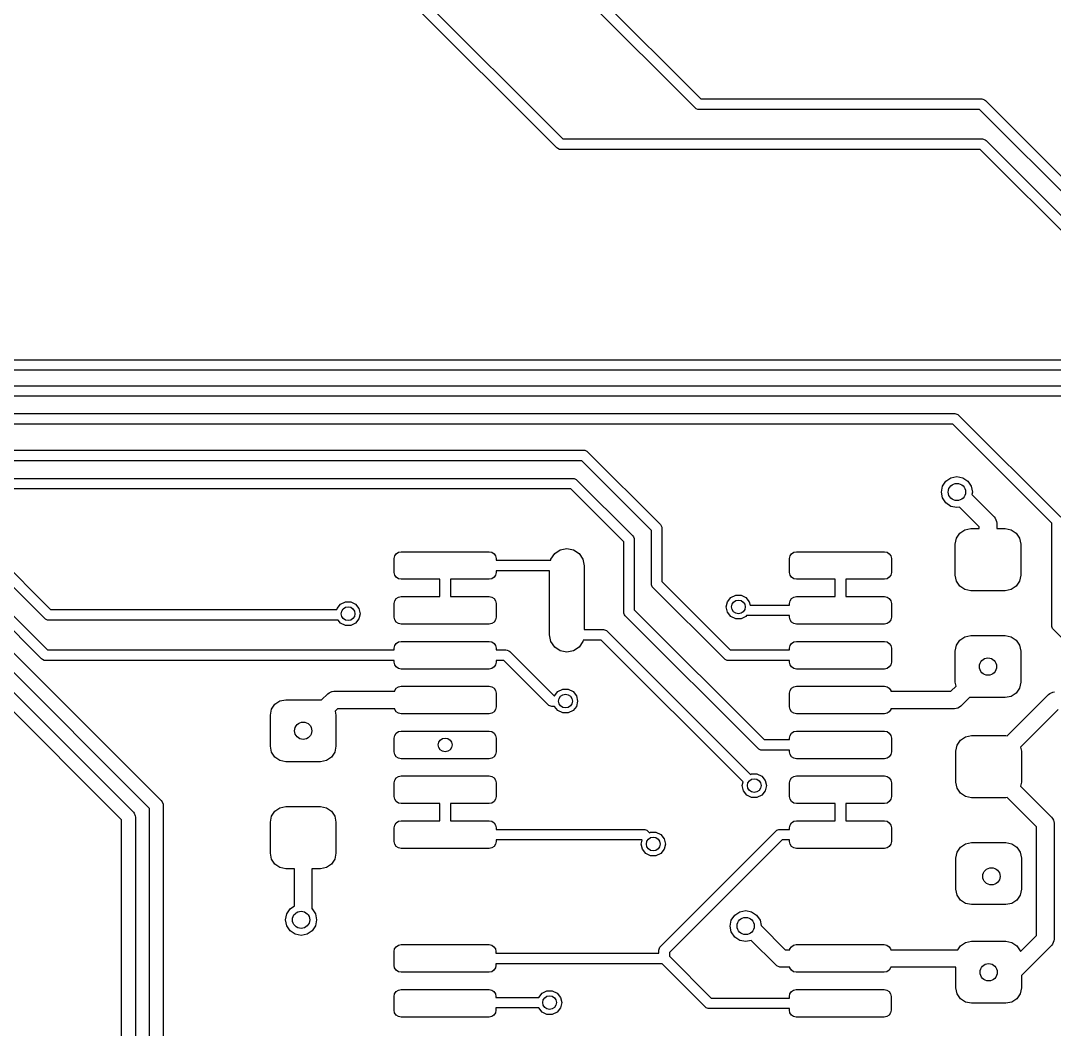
# Model space of a CAD drawing. Extents: x 0.05 to 3.89, y 0.04 to 4.21.
# Drawn here: x 1.505 to 2.095, y 2.528 to 3.104 of the extents above; entities that cross this region are included whole.
import ezdxf

# ---------------------------------------------------------------- set-up
doc = ezdxf.new("R2010")
doc.units = 0
doc.header["$MEASUREMENT"] = 0
doc.layers.add('BLACK', color=7, linetype='CONTINUOUS')

msp = doc.modelspace()

# ---------------------------------------------------------------- linework, layer by layer
at = {"layer": 'BLACK', "linetype": 'CONTINUOUS'}
for p, q in [((1.51795, 3.33275), (1.81463, 3.03607)), ((1.81126, 3.03095), (1.51308, 3.32913)), ((1.83371, 3.11857), (1.89337, 3.05891)), ((1.89, 3.05378), (1.82859, 3.1152)), ((1.23171, 3.05836), (1.5225, 2.76757)), ((1.89046, 3.05341), (1.89, 3.05378)), ((1.89337, 3.05891), (2.0535, 3.05891)), ((2.0535, 3.05891), (2.05408, 3.05885)), ((2.05408, 3.05885), (2.05516, 3.0584)), ((2.05516, 3.0584), (2.05562, 3.05803)), ((2.05562, 3.05803), (2.23348, 2.88017)), ((1.51914, 2.76245), (1.22835, 3.05324)), ((1.89074, 3.05329), (1.89046, 3.05341)), ((1.89154, 3.05296), (1.89074, 3.05329)), ((1.89213, 3.05291), (1.89154, 3.05296)), ((2.05225, 3.05291), (1.89213, 3.05291)), ((2.23011, 2.87504), (2.05225, 3.05291)), ((1.22278, 3.04248), (1.52073, 2.74454)), ((1.51737, 2.73941), (1.21942, 3.03736)), ((1.81463, 3.03607), (2.05388, 3.03607)), ((2.05388, 3.03607), (2.05447, 3.03601)), ((2.05447, 3.03601), (2.05555, 3.03557)), ((1.81172, 3.03058), (1.81126, 3.03095)), ((1.8128, 3.03013), (1.81172, 3.03058)), ((1.81339, 3.03007), (1.8128, 3.03013)), ((2.05264, 3.03007), (1.81339, 3.03007)), ((2.25448, 2.82823), (2.05264, 3.03007)), ((2.05555, 3.03557), (2.056, 3.03519)), ((2.056, 3.03519), (2.2596, 2.83159)), ((1.21687, 3.02727), (1.58559, 2.65856)), ((1.57887, 2.65414), (1.21246, 3.02055)), ((1.21029, 3.0114), (1.56971, 2.65198)), ((1.56299, 2.64757), (1.20588, 3.00468)), ((1.49776, 2.91013), (2.15879, 2.91013)), ((2.15755, 2.90413), (1.49651, 2.90413)), ((1.4916, 2.89525), (2.15263, 2.89525)), ((2.15139, 2.88925), (1.49035, 2.88925)), ((1.48502, 2.87938), (2.03819, 2.87938)), ((2.03819, 2.87938), (2.03877, 2.87932)), ((2.03877, 2.87932), (2.03986, 2.87887)), ((2.03986, 2.87887), (2.04031, 2.8785)), ((2.04031, 2.8785), (2.09858, 2.82023)), ((2.03695, 2.87338), (1.48378, 2.87338)), ((2.09346, 2.81687), (2.03695, 2.87338)), ((1.48353, 2.85851), (1.8266, 2.85851)), ((1.8266, 2.85851), (1.82719, 2.85845)), ((1.82719, 2.85845), (1.82827, 2.85801)), ((1.82827, 2.85801), (1.82872, 2.85763)), ((1.82872, 2.85763), (1.87023, 2.81612)), ((1.82536, 2.85251), (1.48228, 2.85251)), ((1.86511, 2.81276), (1.82536, 2.85251)), ((1.47486, 2.84237), (1.82047, 2.84237)), ((1.82047, 2.84237), (1.82106, 2.84231)), ((1.82106, 2.84231), (1.82214, 2.84186)), ((1.82214, 2.84186), (1.82259, 2.84149)), ((1.82259, 2.84149), (1.85448, 2.8096)), ((2.03311, 2.84091), (2.03598, 2.84283)), ((2.03598, 2.84283), (2.03937, 2.8435)), ((2.03937, 2.8435), (2.04276, 2.84283)), ((2.04276, 2.84283), (2.04563, 2.84091)), ((1.81923, 2.83637), (1.47362, 2.83637)), ((1.84936, 2.80624), (1.81923, 2.83637)), ((2.03051, 2.83465), (2.03119, 2.83804)), ((2.03119, 2.83804), (2.03311, 2.84091)), ((2.04563, 2.84091), (2.04755, 2.83804)), ((2.04755, 2.83804), (2.04823, 2.83465)), ((2.03119, 2.83126), (2.03051, 2.83465)), ((2.03311, 2.82838), (2.03119, 2.83126)), ((2.04823, 2.83465), (2.04793, 2.83316)), ((2.04793, 2.83316), (2.06062, 2.82046)), ((2.03598, 2.82646), (2.03311, 2.82838)), ((2.03937, 2.82579), (2.03598, 2.82646)), ((2.04086, 2.82608), (2.03937, 2.82579)), ((2.05209, 2.81486), (2.04086, 2.82608)), ((2.06062, 2.82046), (2.06124, 2.81971)), ((2.06124, 2.81971), (2.06124, 2.81971)), ((2.06124, 2.81971), (2.06199, 2.8179)), ((2.06199, 2.8179), (2.06209, 2.81693)), ((1.86511, 2.78228), (1.86511, 2.81276)), ((1.87023, 2.81612), (1.8706, 2.81567)), ((1.8706, 2.81567), (1.8706, 2.81567)), ((1.8706, 2.81567), (1.87105, 2.81459)), ((1.87105, 2.81459), (1.87111, 2.814)), ((1.87111, 2.814), (1.87111, 2.78353)), ((2.04098, 2.81119), (2.04385, 2.81311)), ((2.04385, 2.81311), (2.04724, 2.81378)), ((2.04724, 2.81378), (2.05209, 2.81378)), ((2.05209, 2.81378), (2.05209, 2.81486)), ((2.06209, 2.81693), (2.06209, 2.81378)), ((2.06209, 2.81378), (2.06693, 2.81378)), ((2.06693, 2.81378), (2.07032, 2.81311)), ((2.07032, 2.81311), (2.07319, 2.81119)), ((2.09346, 2.75846), (2.09346, 2.81687)), ((1.84936, 2.76614), (1.84936, 2.80624)), ((1.85448, 2.8096), (1.85486, 2.80915)), ((1.85486, 2.80915), (1.8553, 2.80807)), ((1.8553, 2.80807), (1.85536, 2.80748)), ((1.85536, 2.80748), (1.85536, 2.76738)), ((2.03839, 2.80492), (2.03906, 2.80831)), ((2.03906, 2.80831), (2.04098, 2.81119)), ((2.07319, 2.81119), (2.07511, 2.80831)), ((2.07511, 2.80831), (2.07579, 2.80492)), ((1.71966, 2.79944), (1.72093, 2.80029)), ((1.72093, 2.80029), (1.72244, 2.80059)), ((1.72244, 2.80059), (1.77264, 2.80059)), ((1.77264, 2.80059), (1.77414, 2.80029)), ((1.77414, 2.80029), (1.77542, 2.79944)), ((1.80997, 2.79948), (1.81316, 2.80161)), ((1.81316, 2.80161), (1.81693, 2.80236)), ((1.81693, 2.80236), (1.8207, 2.80161)), ((1.8207, 2.80161), (1.82389, 2.79948)), ((1.94505, 2.79944), (1.94633, 2.80029)), ((1.94633, 2.80029), (1.94783, 2.80059)), ((1.94783, 2.80059), (1.99803, 2.80059)), ((1.99803, 2.80059), (1.99954, 2.80029)), ((1.99954, 2.80029), (2.00082, 2.79944)), ((2.03839, 2.7872), (2.03839, 2.80492)), ((2.07579, 2.80492), (2.07579, 2.7872)), ((1.7185, 2.79665), (1.7188, 2.79816)), ((1.7185, 2.78878), (1.7185, 2.79665)), ((1.7188, 2.79816), (1.71966, 2.79944)), ((1.77542, 2.79944), (1.77628, 2.79816)), ((1.77628, 2.79816), (1.77657, 2.79665)), ((1.77657, 2.79665), (1.77657, 2.79572)), ((1.77657, 2.79572), (1.80772, 2.79572)), ((1.80772, 2.79572), (1.80784, 2.79629)), ((1.80784, 2.79629), (1.80997, 2.79948)), ((1.82389, 2.79948), (1.82602, 2.79629)), ((1.82602, 2.79629), (1.82677, 2.79252)), ((1.9439, 2.79665), (1.9442, 2.79816)), ((1.9439, 2.78878), (1.9439, 2.79665)), ((1.9442, 2.79816), (1.94505, 2.79944)), ((2.00082, 2.79944), (2.00167, 2.79816)), ((2.00167, 2.79816), (2.00197, 2.79665)), ((2.00197, 2.79665), (2.00197, 2.78878)), ((1.7188, 2.78727), (1.7185, 2.78878)), ((1.77657, 2.78878), (1.77628, 2.78727)), ((1.80709, 2.78972), (1.77657, 2.78972)), ((1.77657, 2.78972), (1.77657, 2.78878)), ((1.80709, 2.75315), (1.80709, 2.78972)), ((1.82677, 2.79252), (1.82677, 2.75615)), ((1.9442, 2.78727), (1.9439, 2.78878)), ((2.00197, 2.78878), (2.00167, 2.78727)), ((1.71966, 2.786), (1.7188, 2.78727)), ((1.72093, 2.78514), (1.71966, 2.786)), ((1.72244, 2.78484), (1.72093, 2.78514)), ((1.74454, 2.78484), (1.72244, 2.78484)), ((1.74454, 2.775), (1.74454, 2.78484)), ((1.77264, 2.78484), (1.75054, 2.78484)), ((1.75054, 2.78484), (1.75054, 2.775)), ((1.77414, 2.78514), (1.77264, 2.78484)), ((1.77542, 2.786), (1.77414, 2.78514)), ((1.77628, 2.78727), (1.77542, 2.786)), ((1.87111, 2.78353), (1.9101, 2.74454)), ((1.94505, 2.786), (1.9442, 2.78727)), ((1.94633, 2.78514), (1.94505, 2.786)), ((1.94783, 2.78484), (1.94633, 2.78514)), ((1.96993, 2.78484), (1.94783, 2.78484)), ((1.96993, 2.775), (1.96993, 2.78484)), ((1.99803, 2.78484), (1.97593, 2.78484)), ((1.97593, 2.78484), (1.97593, 2.775)), ((1.99954, 2.78514), (1.99803, 2.78484)), ((2.00082, 2.786), (1.99954, 2.78514)), ((2.00167, 2.78727), (2.00082, 2.786)), ((2.03906, 2.78381), (2.03839, 2.7872)), ((2.04098, 2.78094), (2.03906, 2.78381)), ((2.07511, 2.78381), (2.07319, 2.78094)), ((2.07579, 2.7872), (2.07511, 2.78381)), ((1.86517, 2.7817), (1.86511, 2.78228)), ((1.86562, 2.78062), (1.86517, 2.7817)), ((1.86599, 2.78016), (1.86562, 2.78062)), ((1.90674, 2.73941), (1.86599, 2.78016)), ((2.04385, 2.77902), (2.04098, 2.78094)), ((2.04724, 2.77835), (2.04385, 2.77902)), ((2.06693, 2.77835), (2.04724, 2.77835)), ((2.07032, 2.77902), (2.06693, 2.77835)), ((2.07319, 2.78094), (2.07032, 2.77902)), ((1.68783, 2.77061), (1.69059, 2.77194)), ((1.69059, 2.77194), (1.69366, 2.77194)), ((1.69366, 2.77194), (1.69642, 2.77061)), ((1.7185, 2.77106), (1.7188, 2.77257)), ((1.7185, 2.76319), (1.7185, 2.77106)), ((1.7188, 2.77257), (1.71966, 2.77385)), ((1.71966, 2.77385), (1.72093, 2.7747)), ((1.72093, 2.7747), (1.72244, 2.775)), ((1.72244, 2.775), (1.74454, 2.775)), ((1.75054, 2.775), (1.77264, 2.775)), ((1.77264, 2.775), (1.77414, 2.7747)), ((1.77414, 2.7747), (1.77542, 2.77385)), ((1.77542, 2.77385), (1.77628, 2.77257)), ((1.77628, 2.77257), (1.77657, 2.77106)), ((1.77657, 2.77106), (1.77657, 2.76319)), ((1.90785, 2.76907), (1.90853, 2.77205)), ((1.90853, 2.77205), (1.91044, 2.77445)), ((1.91044, 2.77445), (1.9132, 2.77578)), ((1.9132, 2.77578), (1.91627, 2.77578)), ((1.91627, 2.77578), (1.91903, 2.77445)), ((1.91903, 2.77445), (1.92094, 2.77205)), ((1.92094, 2.77205), (1.92138, 2.77013)), ((1.9439, 2.77106), (1.9442, 2.77257)), ((1.9439, 2.77013), (1.9439, 2.77106)), ((1.9442, 2.77257), (1.94505, 2.77385)), ((1.94505, 2.77385), (1.94633, 2.7747)), ((1.94633, 2.7747), (1.94783, 2.775)), ((1.94783, 2.775), (1.96993, 2.775)), ((1.97593, 2.775), (1.99803, 2.775)), ((1.99803, 2.775), (1.99954, 2.7747)), ((1.99954, 2.7747), (2.00082, 2.77385)), ((2.00082, 2.77385), (2.00167, 2.77257)), ((2.00167, 2.77257), (2.00197, 2.77106)), ((2.00197, 2.77106), (2.00197, 2.76319)), ((1.5225, 2.76757), (1.68577, 2.76757)), ((1.68577, 2.76757), (1.68592, 2.76821)), ((1.68592, 2.76821), (1.68783, 2.77061)), ((1.69642, 2.77061), (1.69833, 2.76821)), ((1.69833, 2.76821), (1.69902, 2.76522)), ((1.69902, 2.76522), (1.69833, 2.76223)), ((1.84942, 2.76556), (1.84936, 2.76614)), ((1.84987, 2.76448), (1.84942, 2.76556)), ((1.85536, 2.76738), (1.92939, 2.69335)), ((1.90853, 2.76608), (1.90785, 2.76907)), ((1.91044, 2.76368), (1.90853, 2.76608)), ((1.92138, 2.77013), (1.9439, 2.77013)), ((1.51959, 2.76207), (1.51914, 2.76245)), ((1.52067, 2.76162), (1.51959, 2.76207)), ((1.52126, 2.76157), (1.52067, 2.76162)), ((1.68645, 2.76157), (1.52126, 2.76157)), ((1.68783, 2.75983), (1.68645, 2.76157)), ((1.69059, 2.7585), (1.68783, 2.75983)), ((1.69642, 2.75983), (1.69366, 2.7585)), ((1.69833, 2.76223), (1.69642, 2.75983)), ((1.7188, 2.76168), (1.7185, 2.76319)), ((1.71966, 2.76041), (1.7188, 2.76168)), ((1.72093, 2.75955), (1.71966, 2.76041)), ((1.72244, 2.75925), (1.72093, 2.75955)), ((1.77264, 2.75925), (1.72244, 2.75925)), ((1.77414, 2.75955), (1.77264, 2.75925)), ((1.77542, 2.76041), (1.77414, 2.75955)), ((1.77628, 2.76168), (1.77542, 2.76041)), ((1.77657, 2.76319), (1.77628, 2.76168)), ((1.85024, 2.76402), (1.84987, 2.76448)), ((1.92603, 2.68823), (1.85024, 2.76402)), ((1.9132, 2.76235), (1.91044, 2.76368)), ((1.91627, 2.76235), (1.9132, 2.76235)), ((1.91903, 2.76368), (1.91627, 2.76235)), ((1.91939, 2.76413), (1.91903, 2.76368)), ((1.9439, 2.76413), (1.91939, 2.76413)), ((1.9439, 2.76319), (1.9439, 2.76413)), ((1.9442, 2.76168), (1.9439, 2.76319)), ((1.94505, 2.76041), (1.9442, 2.76168)), ((1.94633, 2.75955), (1.94505, 2.76041)), ((1.94783, 2.75925), (1.94633, 2.75955)), ((1.99803, 2.75925), (1.94783, 2.75925)), ((1.99954, 2.75955), (1.99803, 2.75925)), ((2.00082, 2.76041), (1.99954, 2.75955)), ((2.00167, 2.76168), (2.00082, 2.76041)), ((2.00197, 2.76319), (2.00167, 2.76168)), ((1.69366, 2.7585), (1.69059, 2.7585)), ((1.80784, 2.74938), (1.80709, 2.75315)), ((1.82677, 2.75615), (1.83779, 2.75615)), ((1.83779, 2.75615), (1.83838, 2.75609)), ((1.83838, 2.75609), (1.83946, 2.75564)), ((1.83946, 2.75564), (1.83991, 2.75527)), ((1.83991, 2.75527), (1.92164, 2.67355)), ((2.09351, 2.75788), (2.09346, 2.75846)), ((2.09396, 2.7568), (2.09351, 2.75788)), ((2.09434, 2.75634), (2.09396, 2.7568)), ((2.11166, 2.73902), (2.09434, 2.75634)), ((1.7188, 2.74698), (1.71966, 2.74826)), ((1.71966, 2.74826), (1.72093, 2.74911)), ((1.72093, 2.74911), (1.72244, 2.74941)), ((1.72244, 2.74941), (1.77264, 2.74941)), ((1.77264, 2.74941), (1.77414, 2.74911)), ((1.77414, 2.74911), (1.77542, 2.74826)), ((1.77542, 2.74826), (1.77628, 2.74698)), ((1.80997, 2.74619), (1.80784, 2.74938)), ((1.82602, 2.74938), (1.82389, 2.74619)), ((1.82617, 2.75015), (1.82602, 2.74938)), ((1.83655, 2.75015), (1.82617, 2.75015)), ((1.91741, 2.66929), (1.83655, 2.75015)), ((1.9442, 2.74698), (1.94505, 2.74826)), ((1.94505, 2.74826), (1.94633, 2.74911)), ((1.94633, 2.74911), (1.94783, 2.74941)), ((1.94783, 2.74941), (1.99803, 2.74941)), ((1.99803, 2.74941), (1.99954, 2.74911)), ((1.99954, 2.74911), (2.00082, 2.74826)), ((2.00082, 2.74826), (2.00167, 2.74698)), ((2.03839, 2.7439), (2.03906, 2.74729)), ((2.03906, 2.74729), (2.04098, 2.75016)), ((2.04098, 2.75016), (2.04385, 2.75208)), ((2.04385, 2.75208), (2.04724, 2.75276)), ((2.04724, 2.75276), (2.06693, 2.75276)), ((2.06693, 2.75276), (2.07032, 2.75208)), ((2.07032, 2.75208), (2.07319, 2.75016)), ((2.07319, 2.75016), (2.07511, 2.74729)), ((2.07511, 2.74729), (2.07579, 2.7439)), ((1.52073, 2.74454), (1.7185, 2.74454)), ((1.7185, 2.74547), (1.7188, 2.74698)), ((1.7185, 2.74454), (1.7185, 2.74547)), ((1.77628, 2.74698), (1.77657, 2.74547)), ((1.77657, 2.74547), (1.77657, 2.74454)), ((1.77657, 2.74454), (1.78219, 2.74454)), ((1.78219, 2.74454), (1.78278, 2.74448)), ((1.78278, 2.74448), (1.78386, 2.74403)), ((1.78386, 2.74403), (1.78432, 2.74366)), ((1.78432, 2.74366), (1.80962, 2.71835)), ((1.81316, 2.74406), (1.80997, 2.74619)), ((1.81693, 2.74331), (1.81316, 2.74406)), ((1.8207, 2.74406), (1.81693, 2.74331)), ((1.82389, 2.74619), (1.8207, 2.74406)), ((1.9101, 2.74454), (1.9439, 2.74454)), ((1.9439, 2.74547), (1.9442, 2.74698)), ((1.9439, 2.74454), (1.9439, 2.74547)), ((2.00167, 2.74698), (2.00197, 2.74547)), ((2.00197, 2.74547), (2.00197, 2.7376)), ((2.03839, 2.72618), (2.03839, 2.7439)), ((2.07579, 2.7439), (2.07579, 2.72618)), ((1.51782, 2.73904), (1.51737, 2.73941)), ((1.5189, 2.73859), (1.51782, 2.73904)), ((1.51949, 2.73854), (1.5189, 2.73859)), ((1.7185, 2.73854), (1.51949, 2.73854)), ((1.7185, 2.7376), (1.7185, 2.73854)), ((1.7188, 2.73609), (1.7185, 2.7376)), ((1.71966, 2.73481), (1.7188, 2.73609)), ((1.77628, 2.73609), (1.77542, 2.73481)), ((1.77657, 2.7376), (1.77628, 2.73609)), ((1.78095, 2.73854), (1.77657, 2.73854)), ((1.77657, 2.73854), (1.77657, 2.7376)), ((1.80625, 2.71323), (1.78095, 2.73854)), ((1.90719, 2.73904), (1.90674, 2.73941)), ((1.90827, 2.73859), (1.90719, 2.73904)), ((1.90886, 2.73854), (1.90827, 2.73859)), ((1.9439, 2.73854), (1.90886, 2.73854)), ((1.9439, 2.7376), (1.9439, 2.73854)), ((1.9442, 2.73609), (1.9439, 2.7376)), ((1.94505, 2.73481), (1.9442, 2.73609)), ((2.00167, 2.73609), (2.00082, 2.73481)), ((2.00197, 2.7376), (2.00167, 2.73609)), ((1.72093, 2.73396), (1.71966, 2.73481)), ((1.72244, 2.73366), (1.72093, 2.73396)), ((1.77264, 2.73366), (1.72244, 2.73366)), ((1.77414, 2.73396), (1.77264, 2.73366)), ((1.77542, 2.73481), (1.77414, 2.73396)), ((1.94633, 2.73396), (1.94505, 2.73481)), ((1.94783, 2.73366), (1.94633, 2.73396)), ((1.99803, 2.73366), (1.94783, 2.73366)), ((1.99954, 2.73396), (1.99803, 2.73366)), ((2.00082, 2.73481), (1.99954, 2.73396)), ((1.71966, 2.72267), (1.72093, 2.72352)), ((1.72093, 2.72352), (1.72244, 2.72382)), ((1.72244, 2.72382), (1.77264, 2.72382)), ((1.77264, 2.72382), (1.77414, 2.72352)), ((1.77414, 2.72352), (1.77542, 2.72267)), ((1.94505, 2.72267), (1.94633, 2.72352)), ((1.94633, 2.72352), (1.94783, 2.72382)), ((1.94783, 2.72382), (1.99803, 2.72382)), ((1.99803, 2.72382), (1.99954, 2.72352)), ((1.99954, 2.72352), (2.00082, 2.72267)), ((2.03592, 2.72094), (2.03885, 2.72387)), ((2.03885, 2.72387), (2.03839, 2.72618)), ((2.07579, 2.72618), (2.07511, 2.72279)), ((1.67705, 2.71601), (1.68052, 2.71948)), ((1.68052, 2.71948), (1.68128, 2.7201)), ((1.68128, 2.7201), (1.68282, 2.72074)), ((1.68128, 2.7201), (1.68128, 2.7201)), ((1.68282, 2.72074), (1.68308, 2.72085)), ((1.68308, 2.72085), (1.68406, 2.72094)), ((1.68308, 2.72085), (1.68308, 2.72085)), ((1.68406, 2.72094), (1.71872, 2.72094)), ((1.71872, 2.72094), (1.7188, 2.72139)), ((1.7188, 2.72139), (1.71966, 2.72267)), ((1.77542, 2.72267), (1.77628, 2.72139)), ((1.77628, 2.72139), (1.77657, 2.71988)), ((1.77657, 2.71988), (1.77657, 2.71201)), ((1.80962, 2.71835), (1.80994, 2.71835)), ((1.80994, 2.71835), (1.81185, 2.72074)), ((1.81185, 2.72074), (1.81461, 2.72207)), ((1.81461, 2.72207), (1.81767, 2.72207)), ((1.81767, 2.72207), (1.82044, 2.72074)), ((1.82044, 2.72074), (1.82235, 2.71834)), ((1.82235, 2.71834), (1.82303, 2.71535)), ((1.9439, 2.71988), (1.9442, 2.72139)), ((1.9439, 2.71201), (1.9439, 2.71988)), ((1.9442, 2.72139), (1.94505, 2.72267)), ((2.00082, 2.72267), (2.00167, 2.72139)), ((2.00167, 2.72139), (2.00176, 2.72094)), ((2.00176, 2.72094), (2.03592, 2.72094)), ((2.07032, 2.718), (2.06693, 2.71732)), ((2.06799, 2.69554), (2.09154, 2.71909)), ((2.07319, 2.71992), (2.07032, 2.718)), ((2.07511, 2.72279), (2.07319, 2.71992)), ((2.09154, 2.71909), (2.0923, 2.71971)), ((2.0923, 2.71971), (2.0941, 2.72046)), ((2.0941, 2.72046), (2.09508, 2.72055)), ((2.0941, 2.72046), (2.0941, 2.72046)), ((1.64851, 2.71067), (1.65043, 2.71355)), ((1.65043, 2.71355), (1.6533, 2.71547)), ((1.6533, 2.71547), (1.65669, 2.71614)), ((1.65669, 2.71614), (1.67638, 2.71614)), ((1.67638, 2.71614), (1.67705, 2.71601)), ((1.77657, 2.71201), (1.77628, 2.7105)), ((1.80671, 2.71286), (1.80625, 2.71323)), ((1.80779, 2.71241), (1.80671, 2.71286)), ((1.80838, 2.71235), (1.80779, 2.71241)), ((1.80994, 2.71235), (1.80838, 2.71235)), ((1.81185, 2.70997), (1.80994, 2.71235)), ((1.82235, 2.71236), (1.82044, 2.70997)), ((1.82303, 2.71535), (1.82235, 2.71236)), ((1.9442, 2.7105), (1.9439, 2.71201)), ((2.04077, 2.71179), (2.03982, 2.71139)), ((2.04153, 2.71241), (2.04077, 2.71179)), ((2.04077, 2.71179), (2.04077, 2.71179)), ((2.04657, 2.71746), (2.04153, 2.71241)), ((2.04724, 2.71732), (2.04657, 2.71746)), ((2.06693, 2.71732), (2.04724, 2.71732)), ((1.64783, 2.70728), (1.64851, 2.71067)), ((1.64783, 2.68957), (1.64783, 2.70728)), ((1.68613, 2.71094), (1.68478, 2.7096)), ((1.68478, 2.7096), (1.68524, 2.70728)), ((1.68524, 2.70728), (1.68524, 2.68957)), ((1.71872, 2.71094), (1.68613, 2.71094)), ((1.7188, 2.7105), (1.71872, 2.71094)), ((1.71966, 2.70922), (1.7188, 2.7105)), ((1.72093, 2.70837), (1.71966, 2.70922)), ((1.72244, 2.70807), (1.72093, 2.70837)), ((1.77264, 2.70807), (1.72244, 2.70807)), ((1.77414, 2.70837), (1.77264, 2.70807)), ((1.77542, 2.70922), (1.77414, 2.70837)), ((1.77628, 2.7105), (1.77542, 2.70922)), ((1.81461, 2.70864), (1.81185, 2.70997)), ((1.81767, 2.70864), (1.81461, 2.70864)), ((1.82044, 2.70997), (1.81767, 2.70864)), ((1.94505, 2.70922), (1.9442, 2.7105)), ((1.94633, 2.70837), (1.94505, 2.70922)), ((1.94783, 2.70807), (1.94633, 2.70837)), ((1.99803, 2.70807), (1.94783, 2.70807)), ((1.99954, 2.70837), (1.99803, 2.70807)), ((2.00082, 2.70922), (1.99954, 2.70837)), ((2.00167, 2.7105), (2.00082, 2.70922)), ((2.00176, 2.71094), (2.00167, 2.7105)), ((2.03799, 2.71094), (2.00176, 2.71094)), ((2.03897, 2.71104), (2.03799, 2.71094)), ((2.03982, 2.71139), (2.03897, 2.71104)), ((2.03897, 2.71104), (2.03897, 2.71104)), ((2.09715, 2.71055), (2.07572, 2.68912)), ((1.7185, 2.69429), (1.7188, 2.6958)), ((1.7185, 2.68642), (1.7185, 2.69429)), ((1.7188, 2.6958), (1.71966, 2.69708)), ((1.71966, 2.69708), (1.72093, 2.69793)), ((1.72093, 2.69793), (1.72244, 2.69823)), ((1.72244, 2.69823), (1.77264, 2.69823)), ((1.77264, 2.69823), (1.77414, 2.69793)), ((1.77414, 2.69793), (1.77542, 2.69708)), ((1.77542, 2.69708), (1.77628, 2.6958)), ((1.77628, 2.6958), (1.77657, 2.69429)), ((1.77657, 2.69429), (1.77657, 2.68642)), ((1.9439, 2.69429), (1.9442, 2.6958)), ((1.9439, 2.69335), (1.9439, 2.69429)), ((1.9442, 2.6958), (1.94505, 2.69708)), ((1.94505, 2.69708), (1.94633, 2.69793)), ((1.94633, 2.69793), (1.94783, 2.69823)), ((1.94783, 2.69823), (1.99803, 2.69823)), ((1.99803, 2.69823), (1.99954, 2.69793)), ((1.99954, 2.69793), (2.00082, 2.69708)), ((2.00082, 2.69708), (2.00167, 2.6958)), ((2.00167, 2.6958), (2.00197, 2.69429)), ((2.00197, 2.69429), (2.00197, 2.68642)), ((2.04137, 2.69307), (2.04425, 2.695)), ((2.04425, 2.695), (2.04764, 2.69567)), ((2.04764, 2.69567), (2.06732, 2.69567)), ((2.06732, 2.69567), (2.06799, 2.69554)), ((1.64851, 2.68618), (1.64783, 2.68957)), ((1.68524, 2.68957), (1.68456, 2.68618)), ((1.92648, 2.68786), (1.92603, 2.68823)), ((1.92939, 2.69335), (1.9439, 2.69335)), ((2.03878, 2.68681), (2.03945, 2.6902)), ((2.03945, 2.6902), (2.04137, 2.69307)), ((2.07572, 2.68912), (2.07618, 2.68681)), ((1.65043, 2.6833), (1.64851, 2.68618)), ((1.6533, 2.68138), (1.65043, 2.6833)), ((1.68264, 2.6833), (1.67977, 2.68138)), ((1.68456, 2.68618), (1.68264, 2.6833)), ((1.7188, 2.68491), (1.7185, 2.68642)), ((1.71966, 2.68363), (1.7188, 2.68491)), ((1.72093, 2.68278), (1.71966, 2.68363)), ((1.72244, 2.68248), (1.72093, 2.68278)), ((1.77264, 2.68248), (1.72244, 2.68248)), ((1.77414, 2.68278), (1.77264, 2.68248)), ((1.77542, 2.68363), (1.77414, 2.68278)), ((1.77628, 2.68491), (1.77542, 2.68363)), ((1.77657, 2.68642), (1.77628, 2.68491)), ((1.9268, 2.68773), (1.92648, 2.68786)), ((1.92756, 2.68741), (1.9268, 2.68773)), ((1.92815, 2.68735), (1.92756, 2.68741)), ((1.9439, 2.68735), (1.92815, 2.68735)), ((1.9439, 2.68642), (1.9439, 2.68735)), ((1.9442, 2.68491), (1.9439, 2.68642)), ((1.94505, 2.68363), (1.9442, 2.68491)), ((1.94633, 2.68278), (1.94505, 2.68363)), ((1.94783, 2.68248), (1.94633, 2.68278)), ((1.99803, 2.68248), (1.94783, 2.68248)), ((1.99954, 2.68278), (1.99803, 2.68248)), ((2.00082, 2.68363), (1.99954, 2.68278)), ((2.00167, 2.68491), (2.00082, 2.68363)), ((2.00197, 2.68642), (2.00167, 2.68491)), ((2.03878, 2.66909), (2.03878, 2.68681)), ((2.07618, 2.68681), (2.07618, 2.66909)), ((1.65669, 2.68071), (1.6533, 2.68138)), ((1.67638, 2.68071), (1.65669, 2.68071)), ((1.67977, 2.68138), (1.67638, 2.68071)), ((1.7188, 2.67021), (1.71966, 2.67148)), ((1.71966, 2.67148), (1.72093, 2.67234)), ((1.72093, 2.67234), (1.72244, 2.67264)), ((1.72244, 2.67264), (1.77264, 2.67264)), ((1.77264, 2.67264), (1.77414, 2.67234)), ((1.77414, 2.67234), (1.77542, 2.67148)), ((1.77542, 2.67148), (1.77628, 2.67021)), ((1.92164, 2.67355), (1.92228, 2.67385)), ((1.92228, 2.67385), (1.92534, 2.67385)), ((1.92534, 2.67385), (1.9281, 2.67252)), ((1.9281, 2.67252), (1.93002, 2.67012)), ((1.9442, 2.67021), (1.94505, 2.67148)), ((1.94505, 2.67148), (1.94633, 2.67234)), ((1.94633, 2.67234), (1.94783, 2.67264)), ((1.94783, 2.67264), (1.99803, 2.67264)), ((1.99803, 2.67264), (1.99954, 2.67234)), ((1.99954, 2.67234), (2.00082, 2.67148)), ((2.00082, 2.67148), (2.00167, 2.67021)), ((1.7185, 2.6687), (1.7188, 2.67021)), ((1.7185, 2.66083), (1.7185, 2.6687)), ((1.77628, 2.67021), (1.77657, 2.6687)), ((1.77657, 2.6687), (1.77657, 2.66083)), ((1.91692, 2.66713), (1.91741, 2.66929)), ((1.9176, 2.66415), (1.91692, 2.66713)), ((1.93002, 2.67012), (1.9307, 2.66713)), ((1.9307, 2.66713), (1.93002, 2.66415)), ((1.9439, 2.6687), (1.9442, 2.67021)), ((1.9439, 2.66083), (1.9439, 2.6687)), ((2.00167, 2.67021), (2.00197, 2.6687)), ((2.00197, 2.6687), (2.00197, 2.66083)), ((2.03945, 2.6657), (2.03878, 2.66909)), ((2.04137, 2.66283), (2.03945, 2.6657)), ((2.07618, 2.66909), (2.07572, 2.66678)), ((2.07572, 2.66678), (2.0933, 2.6492)), ((1.7188, 2.65932), (1.7185, 2.66083)), ((1.71966, 2.65804), (1.7188, 2.65932)), ((1.77628, 2.65932), (1.77542, 2.65804)), ((1.77657, 2.66083), (1.77628, 2.65932)), ((1.91951, 2.66175), (1.9176, 2.66415)), ((1.92228, 2.66042), (1.91951, 2.66175)), ((1.92534, 2.66042), (1.92228, 2.66042)), ((1.9281, 2.66175), (1.92534, 2.66042)), ((1.93002, 2.66415), (1.9281, 2.66175)), ((1.9442, 2.65932), (1.9439, 2.66083)), ((1.94505, 2.65804), (1.9442, 2.65932)), ((2.00167, 2.65932), (2.00082, 2.65804)), ((2.00197, 2.66083), (2.00167, 2.65932)), ((2.04425, 2.66091), (2.04137, 2.66283)), ((2.04764, 2.66024), (2.04425, 2.66091)), ((2.06732, 2.66024), (2.04764, 2.66024)), ((2.06799, 2.66037), (2.06732, 2.66024)), ((2.08476, 2.6436), (2.06799, 2.66037)), ((1.57887, 2.40028), (1.57887, 2.65414)), ((1.58559, 2.65856), (1.58608, 2.65796)), ((1.58608, 2.65796), (1.58666, 2.65654)), ((1.58666, 2.65654), (1.58674, 2.65577)), ((1.58674, 2.65577), (1.58674, 2.40191)), ((1.65043, 2.65252), (1.6533, 2.65444)), ((1.6533, 2.65444), (1.65669, 2.65512)), ((1.65669, 2.65512), (1.67638, 2.65512)), ((1.67638, 2.65512), (1.67977, 2.65444)), ((1.67977, 2.65444), (1.68264, 2.65252)), ((1.72093, 2.65719), (1.71966, 2.65804)), ((1.72244, 2.65689), (1.72093, 2.65719)), ((1.74454, 2.65689), (1.72244, 2.65689)), ((1.74454, 2.64705), (1.74454, 2.65689)), ((1.77264, 2.65689), (1.75054, 2.65689)), ((1.75054, 2.65689), (1.75054, 2.64705)), ((1.77414, 2.65719), (1.77264, 2.65689)), ((1.77542, 2.65804), (1.77414, 2.65719)), ((1.94633, 2.65719), (1.94505, 2.65804)), ((1.94783, 2.65689), (1.94633, 2.65719)), ((1.96993, 2.65689), (1.94783, 2.65689)), ((1.96993, 2.64705), (1.96993, 2.65689)), ((1.99803, 2.65689), (1.97593, 2.65689)), ((1.97593, 2.65689), (1.97593, 2.64705)), ((1.99954, 2.65719), (1.99803, 2.65689)), ((2.00082, 2.65804), (1.99954, 2.65719)), ((1.56299, 2.3937), (1.56299, 2.64757)), ((1.56971, 2.65198), (1.5702, 2.65138)), ((1.5702, 2.65138), (1.57079, 2.64996)), ((1.57079, 2.64996), (1.57087, 2.6492)), ((1.57087, 2.6492), (1.57087, 2.39533)), ((1.64783, 2.64626), (1.64851, 2.64965)), ((1.64851, 2.64965), (1.65043, 2.65252)), ((1.68264, 2.65252), (1.68456, 2.64965)), ((1.68456, 2.64965), (1.68524, 2.64626)), ((1.72093, 2.64675), (1.72244, 2.64705)), ((1.72244, 2.64705), (1.74454, 2.64705)), ((1.75054, 2.64705), (1.77264, 2.64705)), ((1.77264, 2.64705), (1.77414, 2.64675)), ((1.94633, 2.64675), (1.94783, 2.64705)), ((1.94783, 2.64705), (1.96993, 2.64705)), ((1.97593, 2.64705), (1.99803, 2.64705)), ((1.99803, 2.64705), (1.99954, 2.64675)), ((2.0933, 2.6492), (2.09392, 2.64845)), ((2.09392, 2.64845), (2.09392, 2.64845)), ((2.09392, 2.64845), (2.09436, 2.64739)), ((2.09436, 2.64739), (2.09466, 2.64665)), ((1.64783, 2.62854), (1.64783, 2.64626)), ((1.68524, 2.64626), (1.68524, 2.62854)), ((1.7185, 2.64311), (1.7188, 2.64462)), ((1.7185, 2.63524), (1.7185, 2.64311)), ((1.7188, 2.64462), (1.71966, 2.64589)), ((1.71966, 2.64589), (1.72093, 2.64675)), ((1.77414, 2.64675), (1.77542, 2.64589)), ((1.77542, 2.64589), (1.77628, 2.64462)), ((1.77628, 2.64462), (1.77657, 2.64311)), ((1.77657, 2.64311), (1.77657, 2.64217)), ((1.77657, 2.64217), (1.86083, 2.64217)), ((1.86083, 2.64217), (1.86141, 2.64212)), ((1.86141, 2.64212), (1.86249, 2.64167)), ((1.86249, 2.64167), (1.86295, 2.64129)), ((1.86295, 2.64129), (1.86403, 2.64022)), ((1.87032, 2.57535), (1.93626, 2.64129)), ((1.93626, 2.64129), (1.93672, 2.64167)), ((1.93672, 2.64167), (1.9378, 2.64212)), ((1.9378, 2.64212), (1.93839, 2.64217)), ((1.93839, 2.64217), (1.9439, 2.64217)), ((1.9439, 2.64311), (1.9442, 2.64462)), ((1.9439, 2.64217), (1.9439, 2.64311)), ((1.9442, 2.64462), (1.94505, 2.64589)), ((1.94505, 2.64589), (1.94633, 2.64675)), ((1.99954, 2.64675), (2.00082, 2.64589)), ((2.00082, 2.64589), (2.00167, 2.64462)), ((2.00167, 2.64462), (2.00197, 2.64311)), ((2.00197, 2.64311), (2.00197, 2.63524)), ((2.08476, 2.5816), (2.08476, 2.6436)), ((2.09466, 2.64665), (2.09467, 2.64664)), ((2.09467, 2.64664), (2.09476, 2.64567)), ((2.09476, 2.64567), (2.09476, 2.57953)), ((1.7188, 2.63373), (1.7185, 2.63524)), ((1.77657, 2.63524), (1.77628, 2.63373)), ((1.85958, 2.63617), (1.77657, 2.63617)), ((1.77657, 2.63617), (1.77657, 2.63524)), ((1.8593, 2.63381), (1.8598, 2.63596)), ((1.8598, 2.63596), (1.85958, 2.63617)), ((1.86403, 2.64022), (1.86466, 2.64052)), ((1.86466, 2.64052), (1.86773, 2.64052)), ((1.86773, 2.64052), (1.87049, 2.63919)), ((1.87049, 2.63919), (1.8724, 2.6368)), ((1.8724, 2.6368), (1.87308, 2.63381)), ((1.93963, 2.63617), (1.87544, 2.57199)), ((1.9439, 2.63617), (1.93963, 2.63617)), ((1.9439, 2.63524), (1.9439, 2.63617)), ((1.9442, 2.63373), (1.9439, 2.63524)), ((2.00197, 2.63524), (2.00167, 2.63373)), ((1.71966, 2.63245), (1.7188, 2.63373)), ((1.72093, 2.6316), (1.71966, 2.63245)), ((1.72244, 2.6313), (1.72093, 2.6316)), ((1.77264, 2.6313), (1.72244, 2.6313)), ((1.77414, 2.6316), (1.77264, 2.6313)), ((1.77542, 2.63245), (1.77414, 2.6316)), ((1.77628, 2.63373), (1.77542, 2.63245)), ((1.85999, 2.63082), (1.8593, 2.63381)), ((1.8619, 2.62842), (1.85999, 2.63082)), ((1.8724, 2.63082), (1.87049, 2.62842)), ((1.87308, 2.63381), (1.8724, 2.63082)), ((1.94505, 2.63245), (1.9442, 2.63373)), ((1.94633, 2.6316), (1.94505, 2.63245)), ((1.94783, 2.6313), (1.94633, 2.6316)), ((1.99803, 2.6313), (1.94783, 2.6313)), ((1.99954, 2.6316), (1.99803, 2.6313)), ((2.00082, 2.63245), (1.99954, 2.6316)), ((2.00167, 2.63373), (2.00082, 2.63245)), ((2.03945, 2.62918), (2.04137, 2.63205)), ((2.04137, 2.63205), (2.04425, 2.63397)), ((2.04425, 2.63397), (2.04764, 2.63465)), ((2.04764, 2.63465), (2.06732, 2.63465)), ((2.06732, 2.63465), (2.07071, 2.63397)), ((2.07071, 2.63397), (2.07359, 2.63205)), ((2.07359, 2.63205), (2.07551, 2.62918)), ((1.64851, 2.62515), (1.64783, 2.62854)), ((1.65043, 2.62228), (1.64851, 2.62515)), ((1.68456, 2.62515), (1.68264, 2.62228)), ((1.68524, 2.62854), (1.68456, 2.62515)), ((1.86466, 2.62709), (1.8619, 2.62842)), ((1.86773, 2.62709), (1.86466, 2.62709)), ((1.87049, 2.62842), (1.86773, 2.62709)), ((2.03878, 2.62579), (2.03945, 2.62918)), ((2.03878, 2.60807), (2.03878, 2.62579)), ((2.07551, 2.62918), (2.07618, 2.62579)), ((2.07618, 2.62579), (2.07618, 2.60807)), ((1.6533, 2.62036), (1.65043, 2.62228)), ((1.65669, 2.61969), (1.6533, 2.62036)), ((1.66154, 2.61969), (1.65669, 2.61969)), ((1.66154, 2.59845), (1.66154, 2.61969)), ((1.67638, 2.61969), (1.67154, 2.61969)), ((1.67154, 2.61969), (1.67154, 2.59687)), ((1.67977, 2.62036), (1.67638, 2.61969)), ((1.68264, 2.62228), (1.67977, 2.62036)), ((2.03945, 2.60468), (2.03878, 2.60807)), ((2.07618, 2.60807), (2.07551, 2.60468)), ((2.04137, 2.60181), (2.03945, 2.60468)), ((2.04425, 2.59989), (2.04137, 2.60181)), ((2.04764, 2.59921), (2.04425, 2.59989)), ((2.07071, 2.59989), (2.06732, 2.59921)), ((2.07359, 2.60181), (2.07071, 2.59989)), ((2.07551, 2.60468), (2.07359, 2.60181)), ((1.6565, 2.59055), (1.65717, 2.59394)), ((1.65717, 2.59394), (1.65909, 2.59681)), ((1.65909, 2.59681), (1.66154, 2.59845)), ((1.67154, 2.59687), (1.67162, 2.59681)), ((1.67162, 2.59681), (1.67354, 2.59394)), ((1.67354, 2.59394), (1.67421, 2.59055)), ((1.91263, 2.59327), (1.91551, 2.59519)), ((1.91551, 2.59519), (1.9189, 2.59587)), ((1.9189, 2.59587), (1.92229, 2.59519)), ((1.92229, 2.59519), (1.92516, 2.59327)), ((2.06732, 2.59921), (2.04764, 2.59921)), ((1.65717, 2.58716), (1.6565, 2.59055)), ((1.67421, 2.59055), (1.67354, 2.58716)), ((1.91004, 2.58701), (1.91071, 2.5904)), ((1.91071, 2.5904), (1.91263, 2.59327)), ((1.92516, 2.59327), (1.92708, 2.5904)), ((1.92708, 2.5904), (1.92771, 2.58723)), ((1.65909, 2.58429), (1.65717, 2.58716)), ((1.66196, 2.58237), (1.65909, 2.58429)), ((1.66535, 2.58169), (1.66196, 2.58237)), ((1.66874, 2.58237), (1.66535, 2.58169)), ((1.67162, 2.58429), (1.66874, 2.58237)), ((1.67354, 2.58716), (1.67162, 2.58429)), ((1.91071, 2.58362), (1.91004, 2.58701)), ((1.91263, 2.58074), (1.91071, 2.58362)), ((1.92771, 2.58723), (1.94144, 2.5735)), ((1.72084, 2.57608), (1.72234, 2.57638)), ((1.72234, 2.57638), (1.77254, 2.57638)), ((1.77254, 2.57638), (1.77405, 2.57608)), ((1.91551, 2.57882), (1.91263, 2.58074)), ((1.9189, 2.57815), (1.91551, 2.57882)), ((1.92203, 2.57877), (1.9189, 2.57815)), ((1.93583, 2.56497), (1.92203, 2.57877)), ((1.94623, 2.57608), (1.94774, 2.57638)), ((1.94774, 2.57638), (1.99793, 2.57638)), ((1.99793, 2.57638), (1.99944, 2.57608)), ((2.04137, 2.57575), (2.04425, 2.57767)), ((2.04425, 2.57767), (2.04764, 2.57835)), ((2.04764, 2.57835), (2.06732, 2.57835)), ((2.06732, 2.57835), (2.07071, 2.57767)), ((2.07071, 2.57767), (2.07359, 2.57575)), ((2.0756, 2.57243), (2.08476, 2.5816)), ((2.09392, 2.57675), (2.0933, 2.57599)), ((2.09467, 2.57855), (2.09392, 2.57675)), ((2.09476, 2.57953), (2.09467, 2.57855)), ((2.09467, 2.57855), (2.09467, 2.57855)), ((1.71841, 2.57244), (1.71871, 2.57395)), ((1.71841, 2.56457), (1.71841, 2.57244)), ((1.71871, 2.57395), (1.71956, 2.57522)), ((1.71956, 2.57522), (1.72084, 2.57608)), ((1.77405, 2.57608), (1.77532, 2.57522)), ((1.77532, 2.57522), (1.77618, 2.57395)), ((1.77618, 2.57395), (1.77648, 2.57244)), ((1.77648, 2.57244), (1.77648, 2.5715)), ((1.77648, 2.5715), (1.86944, 2.5715)), ((1.86944, 2.57323), (1.8695, 2.57381)), ((1.86944, 2.5715), (1.86944, 2.57323)), ((1.8695, 2.57381), (1.86995, 2.5749)), ((1.86995, 2.5749), (1.87032, 2.57535)), ((1.87544, 2.57199), (1.87544, 2.56975)), ((1.94144, 2.5735), (1.94401, 2.5735)), ((1.94401, 2.5735), (1.9441, 2.57395)), ((1.9441, 2.57395), (1.94495, 2.57522)), ((1.94495, 2.57522), (1.94623, 2.57608)), ((1.99944, 2.57608), (2.00072, 2.57522)), ((2.00072, 2.57522), (2.00157, 2.57395)), ((2.00157, 2.57395), (2.00166, 2.5735)), ((2.00166, 2.5735), (2.03987, 2.5735)), ((2.03987, 2.5735), (2.04137, 2.57575)), ((2.07359, 2.57575), (2.07551, 2.57288)), ((2.07551, 2.57288), (2.0756, 2.57243)), ((2.0933, 2.57599), (2.07618, 2.55887)), ((1.71871, 2.56306), (1.71841, 2.56457)), ((1.77648, 2.56457), (1.77618, 2.56306)), ((1.8712, 2.5655), (1.77648, 2.5655)), ((1.77648, 2.5655), (1.77648, 2.56457)), ((1.89591, 2.54079), (1.8712, 2.5655)), ((1.87544, 2.56975), (1.89927, 2.54591)), ((1.93659, 2.56435), (1.93583, 2.56497)), ((1.93839, 2.5636), (1.93659, 2.56435)), ((1.93659, 2.56435), (1.93659, 2.56435)), ((1.71956, 2.56178), (1.71871, 2.56306)), ((1.72084, 2.56093), (1.71956, 2.56178)), ((1.72234, 2.56063), (1.72084, 2.56093)), ((1.77254, 2.56063), (1.72234, 2.56063)), ((1.77405, 2.56093), (1.77254, 2.56063)), ((1.77532, 2.56178), (1.77405, 2.56093)), ((1.77618, 2.56306), (1.77532, 2.56178)), ((1.93937, 2.5635), (1.93839, 2.5636)), ((1.94401, 2.5635), (1.93937, 2.5635)), ((1.9441, 2.56306), (1.94401, 2.5635)), ((1.94495, 2.56178), (1.9441, 2.56306)), ((1.94623, 2.56093), (1.94495, 2.56178)), ((1.94774, 2.56063), (1.94623, 2.56093)), ((1.99793, 2.56063), (1.94774, 2.56063)), ((1.99944, 2.56093), (1.99793, 2.56063)), ((2.00072, 2.56178), (1.99944, 2.56093)), ((2.00157, 2.56306), (2.00072, 2.56178)), ((2.00166, 2.5635), (2.00157, 2.56306)), ((2.03878, 2.5635), (2.00166, 2.5635)), ((2.03878, 2.55177), (2.03878, 2.5635)), ((2.07618, 2.55887), (2.07618, 2.55177)), ((1.71841, 2.54685), (1.71871, 2.54836)), ((1.71841, 2.53898), (1.71841, 2.54685)), ((1.71871, 2.54836), (1.71956, 2.54963)), ((1.71956, 2.54963), (1.72084, 2.55049)), ((1.72084, 2.55049), (1.72234, 2.55079)), ((1.72234, 2.55079), (1.77254, 2.55079)), ((1.77254, 2.55079), (1.77405, 2.55049)), ((1.77405, 2.55049), (1.77532, 2.54963)), ((1.77532, 2.54963), (1.77618, 2.54836)), ((1.77618, 2.54836), (1.77648, 2.54685)), ((1.77648, 2.54685), (1.77648, 2.54631)), ((1.80089, 2.54631), (1.80279, 2.54869)), ((1.80279, 2.54869), (1.80555, 2.55002)), ((1.80555, 2.55002), (1.80862, 2.55002)), ((1.80862, 2.55002), (1.81138, 2.54869)), ((1.81138, 2.54869), (1.81329, 2.5463)), ((1.9438, 2.54685), (1.9441, 2.54836)), ((1.9438, 2.54591), (1.9438, 2.54685)), ((1.9441, 2.54836), (1.94495, 2.54963)), ((1.94495, 2.54963), (1.94623, 2.55049)), ((1.94623, 2.55049), (1.94774, 2.55079)), ((1.94774, 2.55079), (1.99793, 2.55079)), ((1.99793, 2.55079), (1.99944, 2.55049)), ((1.99944, 2.55049), (2.00072, 2.54963)), ((2.00072, 2.54963), (2.00157, 2.54836)), ((2.00157, 2.54836), (2.00187, 2.54685)), ((2.00187, 2.54685), (2.00187, 2.53898)), ((2.03945, 2.54838), (2.03878, 2.55177)), ((2.04137, 2.54551), (2.03945, 2.54838)), ((2.07551, 2.54838), (2.07359, 2.54551)), ((2.07618, 2.55177), (2.07551, 2.54838)), ((1.77648, 2.54631), (1.80089, 2.54631)), ((1.81329, 2.5463), (1.81398, 2.54331)), ((1.81398, 2.54331), (1.81329, 2.54032)), ((1.89636, 2.54042), (1.89591, 2.54079)), ((1.89927, 2.54591), (1.9438, 2.54591)), ((2.04425, 2.54359), (2.04137, 2.54551)), ((2.04764, 2.54291), (2.04425, 2.54359)), ((2.06732, 2.54291), (2.04764, 2.54291)), ((2.07071, 2.54359), (2.06732, 2.54291)), ((2.07359, 2.54551), (2.07071, 2.54359)), ((1.71871, 2.53747), (1.71841, 2.53898)), ((1.71956, 2.53619), (1.71871, 2.53747)), ((1.72084, 2.53534), (1.71956, 2.53619)), ((1.72234, 2.53504), (1.72084, 2.53534)), ((1.77254, 2.53504), (1.72234, 2.53504)), ((1.77405, 2.53534), (1.77254, 2.53504)), ((1.77532, 2.53619), (1.77405, 2.53534)), ((1.77618, 2.53747), (1.77532, 2.53619)), ((1.77648, 2.53898), (1.77618, 2.53747)), ((1.80089, 2.54031), (1.77648, 2.54031)), ((1.77648, 2.54031), (1.77648, 2.53898)), ((1.80279, 2.53792), (1.80089, 2.54031)), ((1.80555, 2.53659), (1.80279, 2.53792)), ((1.80862, 2.53659), (1.80555, 2.53659)), ((1.81138, 2.53792), (1.80862, 2.53659)), ((1.81329, 2.54032), (1.81138, 2.53792)), ((1.89745, 2.53997), (1.89636, 2.54042)), ((1.89803, 2.53991), (1.89745, 2.53997)), ((1.9438, 2.53991), (1.89803, 2.53991)), ((1.9438, 2.53898), (1.9438, 2.53991)), ((1.9441, 2.53747), (1.9438, 2.53898)), ((1.94495, 2.53619), (1.9441, 2.53747)), ((1.94623, 2.53534), (1.94495, 2.53619)), ((1.94774, 2.53504), (1.94623, 2.53534)), ((1.99793, 2.53504), (1.94774, 2.53504)), ((1.99944, 2.53534), (1.99793, 2.53504)), ((2.00072, 2.53619), (1.99944, 2.53534)), ((2.00157, 2.53747), (2.00072, 2.53619)), ((2.00187, 2.53898), (2.00157, 2.53747))]:
    msp.add_line(p, q, dxfattribs=at)
at = {"layer": 'BLACK'}
for centre, radius in [((2.03937, 2.83465), 0.00492), ((1.91473, 2.76907), 0.00394), ((1.69213, 2.76522), 0.00394), ((2.05709, 2.73504), 0.00492), ((1.81614, 2.71535), 0.00394), ((1.66654, 2.69843), 0.00492), ((1.74754, 2.69035), 0.00394), ((1.92381, 2.66713), 0.00394), ((1.86619, 2.63381), 0.00394), ((2.05906, 2.61535), 0.00492), ((1.66535, 2.59055), 0.00492), ((1.9189, 2.58701), 0.00492), ((2.05748, 2.56063), 0.00492), ((1.80709, 2.54331), 0.00394)]:
    msp.add_circle(centre, radius, dxfattribs=at)

doc.saveas('drawing.dxf')
